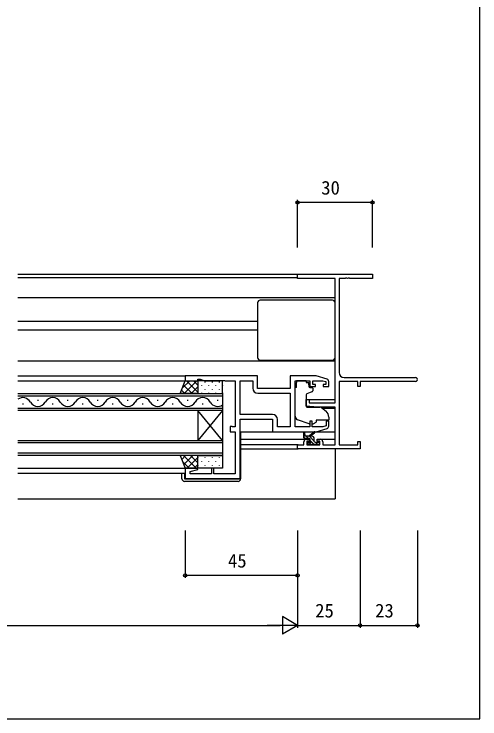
# Model space of a CAD drawing. Units: millimetres, scale not verified. Extents: x -437 to 438, y -301 to 299.
# Drawn here: x 251.7 to 438.2, y -301.3 to -18.8 of the extents above; entities that cross this region are included whole.
import ezdxf
from ezdxf.enums import TextEntityAlignment as Align

# ---------------------------------------------------------------- set-up
doc = ezdxf.new("R2010")
doc.units = ezdxf.units.MM
doc.header["$LTSCALE"] = 2
for name, color, linetype in [('0-2_YKK_11', 7, 'Continuous'), ('0-3_YKK_12', 2, 'Continuous'), ('0-4_YKK_13', 4, 'Continuous'), ('0-6_YKK_D', 6, 'Continuous'), ('0-7_YKK_ZWAK', 7, 'Continuous')]:
    doc.layers.add(name, color=color, linetype=linetype)
doc.styles.add('ＭＳ ゴシック', font='')
doc.styles.get('ＭＳ ゴシック').set_extended_font_data('MS Gothic')

msp = doc.modelspace()

# ---------------------------------------------------------------- linework, layer by layer
at = {"layer": '0-2_YKK_11'}
for p, q in [((383.83, -164.473), (412.385, -164.473)), ((349.27, -170.733), (362.27, -170.733))]:
    msp.add_line(p, q, dxfattribs=at)
for points in [[(380.2, -174.603), (380.2, -124.733), (365.2, -124.733), (365.2, -123.103), (395.2, -123.103), (395.2, -124.733), (386.158, -124.733), (385.975, -124.613), (385.425, -124.613), (385.242, -124.733), (385.158, -124.733), (384.975, -124.613), (384.425, -124.613), (384.242, -124.733), (381.83, -124.733), (381.83, -162.473)], [(349.2, -163.803), (320.2, -163.803), (320.2, -165.803), (325.2, -165.803), (325.2, -165.103), (326.2, -165.103), (327.931, -165.733), (334.242, -165.733), (334.425, -165.613), (334.975, -165.613), (335.158, -165.733), (335.242, -165.733), (335.425, -165.613), (335.975, -165.613), (336.158, -165.733), (340.2, -165.733), (340.2, -184.273), (339.327, -184.273), (339.164, -184.188), (339, -184.103), (338.2, -184.103), (338.2, -186.203), (340.2, -186.203), (340.2, -203.073), (331.7, -203.073), (331.7, -200.803), (330.7, -200.803), (330.7, -203.073), (322.13, -203.073), (322.13, -202.155), (325.229, -201.325), (325.161, -200.803), (320.2, -200.803), (320.2, -205.003), (342.2, -205.003), (342.2, -181.203), (355.2, -181.203), (355.2, -186.203), (372.7, -186.203), (376.987, -184.916)], [(376.987, -165.089), (372.7, -163.803), (362.2, -163.803), (362.2, -168.803), (349.2, -168.803), (349.2, -163.803)], [(355.13, -179.273), (342.2, -179.273), (342.2, -165.733), (347.27, -165.733), (347.27, -168.733)], [(377.7, -183.958), (377.7, -181.903), (376.7, -181.903), (376.7, -183.854), (375.305, -184.273), (371.1, -184.273), (371.1, -181.903), (370.1, -181.903), (370.1, -184.273), (364.2, -184.273), (364.2, -165.733), (370.1, -165.733), (370.1, -168.103), (372.4, -168.103), (372.4, -167.303), (371.3, -167.303), (371.3, -165.733), (375.305, -165.733), (376.5, -166.091), (376.5, -167.303), (375.4, -167.303), (375.4, -168.103), (377.7, -168.103), (377.7, -166.047)], [(412.385, -166.103), (390.2, -166.103), (390.2, -168.103), (389.3, -168.103), (389.3, -166.103), (381.83, -166.103), (381.83, -191.473), (389.3, -191.473), (389.3, -190.103), (390.2, -190.103), (390.2, -193.103), (365.2, -193.103), (365.2, -191.473), (367.7, -191.473), (367.7, -190.203)], [(362.27, -170.733), (362.27, -184.273), (357.13, -184.273), (357.13, -181.273)], [(375.3, -190.203), (375.3, -191.473), (380.2, -191.473), (380.2, -176.303), (373.2, -176.303), (368.7, -175.909), (368.7, -173.303), (369.9, -173.303), (369.9, -174.603), (380.2, -174.603)], [(368.7, -189.203), (370, -189.203), (370, -190.003), (368.9, -190.003), (368.9, -191.473), (374.1, -191.473), (374.1, -190.003), (373, -190.003), (373, -189.203), (374.3, -189.203)]]:
    msp.add_lwpolyline(points, dxfattribs=at)
for centre, radius, start, end in [((383.83, -162.473), 2, 180.00001, 269.99999), ((376.7, -166.047), 1, 359.99996, 73.30074), ((412.385, -165.288), 0.815, 269.99999, 90.00001), ((349.27, -168.733), 2, 180.00001, 269.99999), ((355.13, -181.273), 2, 0.00001, 89.99999), ((376.7, -183.958), 1, 286.69926, 0.00004), ((368.7, -190.203), 1, 90.00001, 179.99999), ((374.3, -190.203), 1, 0.00001, 89.99999)]:
    msp.add_arc(centre, radius, start, end, dxfattribs=at)
at = {"layer": '0-3_YKK_12'}
for p, q in [((253.2, -123.103), (365.5, -123.103)), ((365.2, -124.503), (253.2, -124.503)), ((253.2, -132.403), (380.2, -132.403)), ((253.2, -141.903), (349.2, -141.903)), ((253.2, -145.303), (349.2, -145.303)), ((253.2, -157.803), (380.2, -157.803)), ((253.2, -163.803), (320.5, -163.803)), ((253.2, -165.803), (320.7, -165.803)), ((253.2, -170.903), (335.2, -170.903)), ((335.2, -171.903), (253.2, -171.903)), ((255, -175.063), (255.4, -175.063)), ((261, -173.543), (261.4, -173.543)), ((267, -175.063), (267.4, -175.063)), ((273, -173.543), (273.4, -173.543)), ((279, -175.063), (279.4, -175.063)), ((285, -173.543), (285.4, -173.543)), ((291, -175.063), (291.4, -175.063)), ((297, -173.543), (297.4, -173.543)), ((303, -175.063), (303.4, -175.063)), ((309, -173.543), (309.4, -173.543)), ((315, -175.063), (315.4, -175.063)), ((321, -173.543), (321.4, -173.543)), ((327, -175.063), (327.4, -175.063)), ((333, -173.543), (333.4, -173.543)), ((368.7, -173.303), (380.2, -173.303)), ((253.2, -176.703), (335.2, -176.703)), ((325.2, -177.703), (325.2, -189.703)), ((335.2, -177.703), (325.2, -189.703)), ((335.2, -189.703), (325.2, -177.703)), ((335.2, -177.703), (335.2, -189.703)), ((375.077, -176.703), (380.2, -176.703)), ((342.4, -189.203), (368.7, -189.203)), ((374.3, -189.203), (380.2, -189.203)), ((253.2, -189.703), (335.2, -189.703)), ((335.2, -190.703), (253.2, -190.703)), ((365.5, -191.473), (342.4, -191.473)), ((253.2, -194.703), (335.2, -194.703)), ((342.4, -193.103), (365.5, -193.103)), ((380.2, -193.103), (380.2, -213.103)), ((253.2, -200.803), (320.7, -200.803)), ((253.2, -202.803), (320.2, -202.803)), ((253.2, -213.103), (380.2, -213.103))]:
    msp.add_line(p, q, dxfattribs=at)
for points in [[(335.2, -170.903), (335.2, -177.703), (253.2, -177.703)], [(335.2, -189.703), (335.2, -195.703), (253.2, -195.703)]]:
    msp.add_lwpolyline(points, dxfattribs=at)
for centre, start, end in [((255.2, -175.979), 29.20254, 125.58666), ((261.2, -172.626), 209.20254, 330.79746), ((267.2, -175.979), 29.20254, 150.79746), ((273.2, -172.626), 209.20254, 330.79746), ((279.2, -175.979), 29.20254, 150.79746), ((285.2, -172.626), 209.20254, 330.79746), ((291.2, -175.979), 29.20254, 150.79746), ((297.2, -172.626), 209.20254, 330.79746), ((303.2, -175.979), 29.20254, 150.79746), ((309.2, -172.626), 209.20254, 330.79746), ((315.2, -175.979), 29.20254, 150.79746), ((321.2, -172.626), 209.20254, 330.79746), ((327.2, -175.979), 29.20254, 150.79746), ((333.2, -172.626), 209.20254, 305.58666)]:
    msp.add_arc(centre, 3.437, start, end, dxfattribs=at)
at = {"layer": '0-4_YKK_13'}
for p, q in [((349.2, -134.503), (349.2, -156.503)), ((379.2, -133.503), (350.2, -133.503)), ((380.2, -156.503), (380.2, -134.503)), ((350.2, -157.503), (379.2, -157.503)), ((322.003, -165.803), (319.037, -168.769)), ((324.832, -165.802), (319.732, -170.903)), ((325.2, -170.323), (320.68, -165.803)), ((325.2, -167.494), (323.508, -165.802)), ((325.29, -166.222), (325.29, -166.422)), ((328.12, -166.222), (328.12, -166.422)), ((330.95, -166.222), (330.95, -166.422)), ((333.78, -166.222), (333.78, -166.422)), ((368.6, -165.733), (364.8, -165.733)), ((364.8, -165.733), (364.8, -166.403)), ((364.8, -167.403), (364.8, -166.403)), ((368.6, -165.733), (368.6, -166.403)), ((368.6, -166.403), (369.77, -166.403)), ((369.77, -167.403), (369.77, -166.403)), ((322.951, -170.902), (319.538, -167.49)), ((325.2, -168.263), (322.56, -170.902)), ((325.29, -169.252), (325.29, -169.452)), ((326.705, -167.637), (326.705, -167.837)), ((328.12, -169.252), (328.12, -169.452)), ((329.535, -167.637), (329.535, -167.837)), ((330.95, -169.252), (330.95, -169.452)), ((332.365, -167.637), (332.365, -167.837)), ((333.78, -169.252), (333.78, -169.452)), ((335.195, -167.637), (335.195, -167.837)), ((364.8, -168.403), (364.2, -168.403)), ((364.2, -179.958), (364.2, -168.403)), ((364.8, -168.403), (364.8, -167.403)), ((369.77, -167.403), (369.77, -168.103)), ((370.07, -168.403), (371, -168.403)), ((371.3, -168.703), (371.3, -169.752)), ((320.123, -170.903), (318.742, -169.521)), ((326.705, -170.667), (326.705, -170.867)), ((329.535, -170.667), (329.535, -170.867)), ((332.365, -170.667), (332.365, -170.867)), ((335.195, -170.667), (335.195, -170.867)), ((368.7, -171.399), (368.7, -176.005)), ((370.971, -170.222), (368.971, -170.95)), ((368.917, -176.304), (374.303, -176.351)), ((374.937, -176.585), (376.628, -178.005)), ((377.7, -180.303), (377.7, -181.603)), ((369.828, -183.043), (365.191, -181.369)), ((371.394, -183.009), (372.7, -182.4)), ((372.7, -181.903), (372.7, -182.4)), ((342.2, -186.203), (355.7, -186.203)), ((369.6, -187.973), (371.818, -186.29)), ((372.627, -186.203), (380.2, -186.203)), ((367.7, -188.673), (367.7, -186.673)), ((370.9, -187.973), (367.7, -187.973)), ((368.239, -188.973), (367.7, -188.433)), ((368, -186.846), (368.199, -187.973)), ((370, -188.973), (368, -188.973)), ((369.586, -188.973), (368.586, -187.973)), ((371.9, -189.939), (369.933, -187.973)), ((370.2, -187.973), (372.019, -186.572)), ((370.3, -189.912), (370.3, -189.273)), ((371.744, -188.437), (371.436, -188.128)), ((371.9, -190.073), (371.9, -188.973)), ((369.788, -191.385), (369.288, -190.885)), ((369.5, -190.373), (369.839, -190.373)), ((370.708, -191.441), (369.639, -190.373)), ((370.6, -191.473), (370, -191.473)), ((371.886, -191.273), (370.3, -189.686)), ((372.9, -191.273), (370.8, -191.273)), ((372.2, -190.373), (373.6, -190.373)), ((373.433, -191.473), (372.333, -190.373)), ((373.6, -191.473), (373.1, -191.473)), ((373.884, -190.577), (373.696, -190.388)), ((373.9, -190.673), (373.9, -191.173)), ((320.388, -195.703), (318.816, -197.274)), ((324.567, -200.803), (319.467, -195.703)), ((323.216, -195.703), (319.613, -199.306)), ((325.2, -196.547), (320.945, -200.803)), ((325.2, -198.607), (322.296, -195.703)), ((325.2, -195.778), (325.124, -195.703)), ((325.29, -196.522), (325.29, -196.722)), ((328.12, -196.522), (328.12, -196.722)), ((330.95, -196.522), (330.95, -196.722)), ((333.78, -196.522), (333.78, -196.722)), ((321.739, -200.803), (319.207, -198.271)), ((325.2, -199.375), (323.773, -200.803)), ((325.29, -199.552), (325.29, -199.752)), ((326.705, -197.937), (326.705, -198.137)), ((328.12, -199.552), (328.12, -199.752)), ((329.535, -197.937), (329.535, -198.137)), ((330.95, -199.552), (330.95, -199.752)), ((332.365, -197.937), (332.365, -198.137)), ((333.78, -199.552), (333.78, -199.752)), ((335.195, -197.937), (335.195, -198.137)), ((318.9, -205.103), (318.9, -202.803)), ((319.9, -202.803), (319.9, -204.803)), ((341.4, -206.103), (319.9, -206.103)), ((320.2, -205.103), (341.9, -205.103)), ((341.9, -205.103), (342.4, -205.103)), ((342.4, -204.803), (342.4, -205.103))]:
    msp.add_line(p, q, dxfattribs=at)
for points in [[(325.2, -170.902), (318.2, -170.903), (320.2, -165.803), (325.2, -165.802)], [(325.2, -165.802), (325.2, -170.902), (335.2, -170.902), (335.2, -165.802)], [(325.2, -195.703), (318.2, -195.703), (320.2, -200.803), (325.2, -200.803)], [(325.2, -200.803), (325.2, -195.703), (335.2, -195.703), (335.2, -200.803)]]:
    msp.add_lwpolyline(points, close=True, dxfattribs=at)
for points in [[(377.7, -181.603), (372.7, -181.603), (372.7, -181.903)], [(342.2, -186.503), (342.4, -186.503), (342.4, -204.803)]]:
    msp.add_lwpolyline(points, dxfattribs=at)
for centre, radius, start, end in [((350.2, -134.503), 1, 90, 180), ((379.2, -134.503), 1, 0, 90), ((350.2, -156.503), 1, 180, 270), ((379.2, -156.503), 1, 270, 0), ((370.07, -168.103), 0.3, 180, 270), ((371, -168.703), 0.3, 360, 90), ((369.2, -171.399), 0.5, 110, 180), ((370.8, -169.752), 0.5, 290, 360), ((369, -176.005), 0.3, 180, 269.5), ((374.294, -177.351), 1, 50, 89.5), ((365.7, -179.958), 1.5, 180, 250.14674), ((374.7, -180.303), 3, 360, 50), ((370.168, -182.103), 1, 250.14674, 266.11316), ((370.971, -182.103), 1, 277.40692, 295), ((372, -186.373), 0.2, 275.58289, 155.58289), ((367.9, -186.673), 0.2, 300, 180), ((368, -188.673), 0.3, 180, 270), ((370, -189.273), 0.3, 0, 90), ((370.9, -188.973), 1, 0, 90), ((369.5, -190.673), 0.3, 90, 225), ((370, -191.173), 0.3, 225, 270), ((369.839, -190.673), 0.3, 33.05573, 90), ((370.3, -190.373), 0.25, 213.05573, 56.94427), ((370.6, -189.912), 0.3, 180, 236.94427), ((370.6, -191.273), 0.2, 270, 0), ((372.2, -190.073), 0.3, 180, 270), ((373.1, -191.273), 0.2, 180, 270), ((373.6, -190.673), 0.3, 0, 90), ((373.6, -191.173), 0.3, 270, 0), ((319.9, -205.103), 1, 180, 270), ((320.2, -204.803), 0.3, 180, 270), ((341.4, -205.103), 1, 270, 0)]:
    msp.add_arc(centre, radius, start, end, dxfattribs=at)
at = {"layer": '0-6_YKK_D'}
for p, q in [((365.2, -112.303), (365.2, -93.303)), ((395.2, -94.303), (365.2, -94.303)), ((395.2, -112.303), (395.2, -93.303)), ((320.2, -225.8), (320.2, -244.8)), ((365.2, -225.8), (365.2, -264.8)), ((365.2, -225.8), (365.2, -264.8)), ((365.2, -225.8), (365.2, -244.8)), ((390.2, -225.8), (390.2, -264.8)), ((390.2, -225.8), (390.2, -264.8)), ((413.2, -225.8), (413.2, -264.8)), ((365.2, -243.8), (320.2, -243.8)), ((365.2, -263.8), (359.138, -260.3)), ((359.138, -260.3), (359.138, -267.3)), ((-31.8, -263.8), (358.2, -263.8)), ((365.2, -263.8), (353.076, -263.8)), ((365.2, -263.8), (359.138, -267.3)), ((365.2, -263.8), (390.2, -263.8)), ((390.2, -263.8), (413.2, -263.8))]:
    msp.add_line(p, q, dxfattribs=at)
for centre in [(365.2, -94.303), (395.2, -94.303), (320.2, -243.8), (365.2, -243.8), (390.2, -263.8), (390.2, -263.8), (413.2, -263.8)]:
    msp.add_circle(centre, 0.637, dxfattribs=at)
at = {"layer": '0-7_YKK_ZWAK'}
msp.add_lwpolyline([(-436.8, -301.3), (438.2, -301.3), (438.2, 263.7)], dxfattribs=at)

# ---------------------------------------------------------------- texts
at = {"layer": '0-6_YKK_D', "style": 'ＭＳ ゴシック'}
for s, p in [('30', (374.66, -92.803)), ('45', (337.331, -242.3)), ('25', (372.245, -262.3)), ('23', (396.245, -262.3))]:
    msp.add_text(s, height=5.499, dxfattribs=at).set_placement(p, align=Align.BOTTOM_LEFT)

doc.saveas('drawing.dxf')
